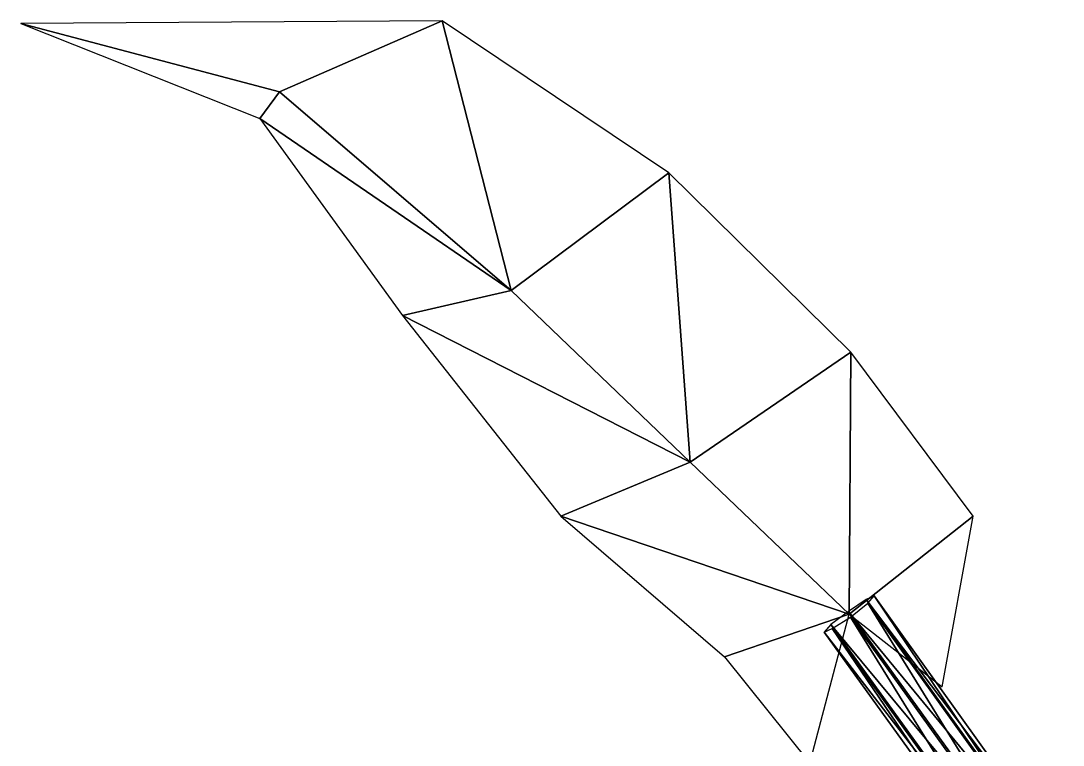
# Model space of a CAD drawing. Extents: x -6.8 to 6.8, y -29 to 29.
# Drawn here: x -6.727 to -2.417, y -7.523 to -4.527 of the extents above; entities that cross this region are included whole.
import ezdxf

# ---------------------------------------------------------------- set-up
doc = ezdxf.new("R2010")
doc.units = 0

msp = doc.modelspace()

# ---------------------------------------------------------------- linework, layer by layer
at = {"layer": 'leaves2', "color": 3}
for points in [[(-4.98492, -4.52667, 9.29003), (-6.72747, -4.53741, 9.48754), (-5.65747, -4.82019, 8.83258)], [(-6.72747, -4.53741, 9.48754), (-5.73992, -4.93017, 8.00256), (-5.65747, -4.82019, 8.83258)], [(-4.69995, -5.6427, 8.51507), (-4.98492, -4.52667, 9.29003), (-5.65747, -4.82019, 8.83258)], [(-4.04742, -5.15521, 9.36254), (-4.98492, -4.52667, 9.29003), (-4.69995, -5.6427, 8.51507)], [(-5.65747, -4.82019, 8.83258), (-5.73992, -4.93017, 8.00256), (-4.69995, -5.6427, 8.51507)], [(-4.69995, -5.6427, 8.51507), (-5.73992, -4.93017, 8.00256), (-5.14996, -5.74517, 7.52258)], [(-3.95996, -6.35266, 8.29504), (-4.04742, -5.15521, 9.36254), (-4.69995, -5.6427, 8.51507)], [(-3.29492, -5.8977, 9.28503), (-4.04742, -5.15521, 9.36254), (-3.95996, -6.35266, 8.29504)], [(-5.14996, -5.74517, 7.52258), (-3.95996, -6.35266, 8.29504), (-4.69995, -5.6427, 8.51507)], [(-3.95996, -6.35266, 8.29504), (-5.14996, -5.74517, 7.52258), (-4.49493, -6.57519, 7.33758)], [(-3.30242, -6.98016, 8.09753), (-3.29492, -5.8977, 9.28503), (-3.95996, -6.35266, 8.29504)], [(-3.30242, -6.98016, 8.09753), (-2.78997, -6.57519, 9.03503), (-3.29492, -5.8977, 9.28503)], [(-4.49493, -6.57519, 7.33758), (-3.30242, -6.98016, 8.09753), (-3.95996, -6.35266, 8.29504)], [(-4.49493, -6.57519, 7.33758), (-3.81744, -7.15765, 7.36505), (-3.30242, -6.98016, 8.09753)], [(-3.30242, -6.98016, 8.09753), (-2.91741, -7.28143, 8.76757), (-2.78997, -6.57519, 9.03503)], [(-3.30242, -6.98016, 8.09753), (-3.81744, -7.15765, 7.36505), (-3.46496, -7.59765, 7.79504)]]:
    msp.add_3dface(points, dxfattribs=at)
at = {"layer": 'stems3', "color": 3}
for points in [[(-2.45245, -8.00518, 7.89007), (-3.23242, -6.92016, 8.01007), (-3.30493, -6.97015, 7.97106)], [(-2.52746, -8.06268, 8.10754), (-3.29742, -6.99267, 8.22558), (-3.22497, -6.93518, 8.19006)], [(-2.41741, -7.99768, 7.98254), (-3.19946, -6.90521, 8.10003), (-3.23242, -6.92016, 8.01007)], [(-2.41741, -7.99768, 7.98254), (-3.23242, -6.92016, 8.01007), (-2.45245, -8.00518, 7.89007)], [(-2.44897, -8.01971, 8.07006), (-3.22497, -6.93518, 8.19006), (-3.19946, -6.90521, 8.10003)], [(-2.52746, -8.06268, 8.10754), (-3.22497, -6.93518, 8.19006), (-2.44897, -8.01971, 8.07006)], [(-2.44897, -8.01971, 8.07006), (-3.19946, -6.90521, 8.10003), (-2.41741, -7.99768, 7.98254)], [(-2.53497, -8.03985, 7.85253), (-3.30493, -6.97015, 7.97106), (-3.37744, -7.02392, 8.00506)], [(-2.45245, -8.00518, 7.89007), (-3.30493, -6.97015, 7.97106), (-2.53497, -8.03985, 7.85253)], [(-2.61492, -8.0827, 7.89007), (-3.37744, -7.02392, 8.00506), (-3.40496, -7.05517, 8.09252)], [(-2.53497, -8.03985, 7.85253), (-3.37744, -7.02392, 8.00506), (-2.61492, -8.0827, 7.89007)], [(-2.60992, -8.10015, 8.07006), (-3.37243, -7.03961, 8.18505), (-3.29742, -6.99267, 8.22558)], [(-2.60992, -8.10015, 8.07006), (-3.29742, -6.99267, 8.22558), (-2.52746, -8.06268, 8.10754)], [(-2.64746, -8.10766, 7.97979), (-3.40496, -7.05517, 8.09252), (-3.37243, -7.03961, 8.18505)], [(-2.61492, -8.0827, 7.89007), (-3.40496, -7.05517, 8.09252), (-2.64746, -8.10766, 7.97979)], [(-2.64746, -8.10766, 7.97979), (-3.37243, -7.03961, 8.18505), (-2.60992, -8.10015, 8.07006)]]:
    msp.add_3dface(points, dxfattribs=at)

doc.saveas('drawing.dxf')
